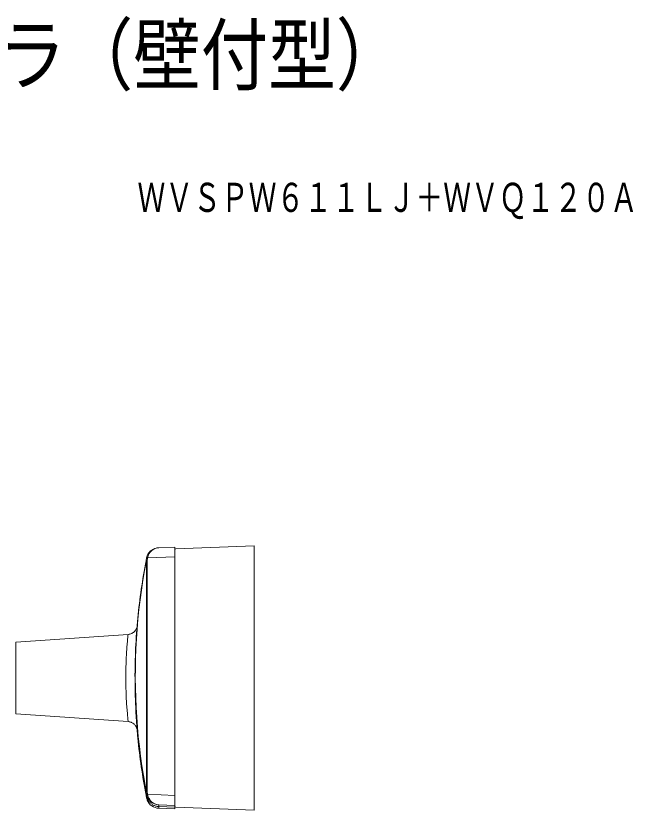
# Model space of a CAD drawing. Units: millimetres, scale not verified. Extents: x -62 to 63, y -57 to 57.
# Drawn here: x 26.61 to 57.7, y 16.82 to 56.79 of the extents above; entities that cross this region are included whole.
import ezdxf
from ezdxf.enums import TextEntityAlignment as Align

# ---------------------------------------------------------------- set-up
doc = ezdxf.new("R2010")
doc.units = ezdxf.units.MM
doc.header["$LTSCALE"] = 0.125
doc.layers.add('0-1_MOJI1', color=7, linetype='Continuous')
doc.layers.add('0-3_TOUROKU', color=7, linetype='Continuous')
doc.layers.add('0-5_GAIKEI', color=1, linetype='Continuous', lineweight=18)
doc.styles.add('ＭＳ ゴシック', font='')
doc.styles.get('ＭＳ ゴシック').set_extended_font_data('MS Gothic')

msp = doc.modelspace()

# ---------------------------------------------------------------- linework, layer by layer
at = {"layer": '0-5_GAIKEI', "color": 7}
for p, q in [((34.6095, 30.0585), (33.7944, 30.0272)), ((34.6095, 29.5658), (34.6095, 30.0585)), ((34.6095, 30.0104), (34.6095, 29.565)), ((34.658, 29.9749), (38.6098, 30.123)), ((38.6098, 30.123), (38.6098, 16.823)), ((34.6098, 17.0212), (34.6098, 29.9249)), ((33.1952, 29.5161), (33.1676, 29.3756)), ((34.6095, 29.5658), (34.6095, 17.5663)), ((26.6099, 25.273), (32.2619, 25.6683)), ((26.6099, 21.673), (32.2619, 21.2778)), ((33.1959, 17.43), (33.1684, 17.5705)), ((34.6095, 17.5668), (34.6095, 17.0598)), ((34.6095, 17.5663), (34.6095, 17.108)), ((34.6102, 16.8876), (33.7951, 16.9189)), ((34.6102, 16.8876), (33.8025, 16.9187)), ((34.6102, 16.9358), (34.6095, 17.108)), ((34.6102, 16.8876), (34.6095, 17.0598)), ((34.658, 16.9712), (38.6098, 16.823))]:
    msp.add_line(p, q, dxfattribs=at)
at = {"layer": '0-5_GAIKEI'}
for p, q in [((33.1814, 29.3666), (33.1814, 17.7647)), ((33.1966, 29.5228), (33.1952, 29.5161)), ((33.243, 29.5071), (33.2155, 29.3668)), ((33.2155, 29.3668), (33.2155, 17.7649)), ((33.2443, 29.5133), (33.243, 29.5071)), ((34.6095, 29.5658), (33.2443, 29.5133)), ((26.6099, 25.273), (26.6099, 21.673)), ((32.6098, 23.4229), (32.6098, 23.4371)), ((32.6098, 23.4189), (32.6099, 23.3913)), ((32.6126, 23.108), (32.6125, 23.1171)), ((32.2619, 21.278), (32.2619, 21.2778)), ((32.7185, 20.8723), (32.7269, 20.7775)), ((32.7403, 20.6545), (32.7381, 20.6951)), ((32.7403, 20.6545), (32.7383, 20.6586)), ((32.7424, 20.6457), (32.7411, 20.6483)), ((32.7441, 20.6134), (32.7419, 20.654)), ((32.7421, 20.6173), (32.7439, 20.6173)), ((32.7441, 20.6133), (32.7421, 20.6173)), ((33.1952, 17.6141), (33.1966, 17.6074)), ((33.2155, 17.7649), (33.243, 17.6246)), ((33.243, 17.6246), (33.2443, 17.6184)), ((33.2443, 17.6184), (34.6095, 17.5668)), ((34.6096, 17.6643), (34.6096, 17.5933)), ((34.6096, 17.5933), (34.6098, 17.4806)), ((34.6098, 17.6451), (34.6098, 17.644)), ((33.1959, 17.43), (33.1956, 17.522)), ((33.1973, 17.4233), (33.1959, 17.43)), ((33.8019, 17.0903), (33.8022, 17.0045)), ((33.8019, 17.0903), (34.6095, 17.0598)), ((33.8022, 17.0045), (34.2098, 16.989)), ((33.8025, 16.9187), (33.8022, 17.0045)), ((33.8022, 17.0045), (34.2098, 16.989)), ((34.6098, 16.9752), (34.2098, 16.9904)), ((34.2099, 16.9875), (34.2099, 16.9904)), ((34.6099, 16.9723), (34.2099, 16.9875))]:
    msp.add_line(p, q, dxfattribs=at)
for points in [[(33.7944, 30.0272), (33.7337, 30.0213), (33.6736, 30.0085), (33.6147, 29.9887), (33.5575, 29.9619), (33.5026, 29.928), (33.4506, 29.8871), (33.4022, 29.8392), (33.3617, 29.7893), (33.3256, 29.734), (33.2945, 29.6737), (33.2691, 29.6092), (33.255, 29.5618), (33.2443, 29.5133)], [(33.1676, 29.3756), (33.1676, 29.3751), (33.1677, 29.3747), (33.1683, 29.3737), (33.1708, 29.3715), (33.1814, 29.3666), (33.0912, 28.8791), (33.0089, 28.3905), (32.9346, 27.9007), (32.8682, 27.41), (32.8097, 26.9184), (32.7593, 26.4261), (32.7168, 25.9332), (32.6823, 25.4399), (32.6558, 24.9462), (32.6373, 24.4524), (32.6268, 23.9585), (32.6243, 23.4646), (32.6298, 22.971), (32.6433, 22.4776), (32.6648, 21.9848), (32.6943, 21.4925), (32.7317, 21.0009), (32.7771, 20.5102), (32.8305, 20.0204), (32.8917, 19.5318), (32.9609, 19.0444), (33.038, 18.5583), (33.1229, 18.0737), (33.1814, 17.7647), (33.1708, 17.7593), (33.1683, 17.7568), (33.1676, 17.7546)], [(33.2155, 29.3668), (33.1815, 29.3732), (33.1712, 29.3751), (33.1676, 29.3756)], [(33.2155, 29.3668), (33.197, 29.3667), (33.1814, 29.3666)], [(32.2619, 25.6683), (32.2617, 25.6676), (32.2552, 25.612), (32.227, 25.3299), (32.202, 25.0308), (32.1781, 24.6722), (32.1678, 24.4771), (32.1591, 24.2744), (32.1496, 23.9577), (32.145, 23.6329), (32.1456, 23.3055), (32.1512, 22.9807), (32.1577, 22.7682), (32.1661, 22.5611), (32.1875, 22.17), (32.21, 21.8538), (32.2252, 21.671), (32.2505, 21.3971), (32.2617, 21.2805), (32.2619, 21.278)], [(32.6099, 23.3941), (32.6159, 22.8999), (32.6298, 22.406), (32.6344, 22.2863)], [(32.6099, 23.3913), (32.6121, 23.1266), (32.6165, 22.864), (32.6231, 22.605), (32.6316, 22.3516), (32.6534, 21.8714), (32.6788, 21.4456), (32.6962, 21.1963), (32.7215, 20.8717), (32.7247, 20.8298), (32.7251, 20.8227)], [(32.7419, 20.654), (32.7394, 20.6849), (32.7236, 20.8682), (32.6969, 21.2034), (32.6823, 21.4065), (32.6614, 21.7375), (32.6369, 22.2253), (32.6344, 22.2863)], [(32.6344, 22.2845), (32.6452, 22.0415), (32.6594, 21.7707), (32.6752, 21.5117), (32.7076, 21.0628), (32.7339, 20.7467), (32.7381, 20.6951)], [(32.7421, 20.6173), (32.7417, 20.6203), (32.7225, 20.8248), (32.7183, 20.873)], [(32.7269, 20.7775), (32.7368, 20.6721), (32.7382, 20.6585), (32.7411, 20.6483)], [(32.7441, 20.6134), (32.7944, 20.1217), (32.8526, 19.631), (32.9188, 19.1413), (32.9929, 18.6527), (33.0748, 18.1654), (33.1647, 17.6795), (33.1956, 17.522)], [(32.7944, 20.1218), (32.8526, 19.631), (32.9188, 19.1413), (32.9929, 18.6528), (33.0748, 18.1655), (33.1647, 17.6795), (33.1956, 17.5221)], [(33.2155, 17.7649), (33.176, 17.7568), (33.1693, 17.7552), (33.1678, 17.7548), (33.1676, 17.7546)], [(33.1676, 17.7546), (33.1952, 17.6141), (33.1956, 17.5221)], [(33.2155, 17.7649), (33.197, 17.7648), (33.1814, 17.7647)], [(33.243, 17.6246), (33.2036, 17.6163), (33.1969, 17.6147), (33.1954, 17.6142), (33.1952, 17.6141)], [(33.2443, 17.6184), (33.2049, 17.6097), (33.1983, 17.608), (33.1968, 17.6075), (33.1966, 17.6074)], [(33.2443, 17.6184), (33.2613, 17.5469), (33.2854, 17.4784), (33.3158, 17.4139), (33.3518, 17.3543), (33.3951, 17.2974), (33.443, 17.2471), (33.4946, 17.2037), (33.5492, 17.1672), (33.6062, 17.1378), (33.665, 17.1153), (33.7101, 17.103), (33.7558, 17.0947), (33.8019, 17.0903)], [(34.6095, 17.591), (34.6095, 17.5922), (34.6096, 17.5933)], [(33.1956, 17.5221), (33.2036, 17.487), (33.2135, 17.4525), (33.2253, 17.4186), (33.239, 17.3855), (33.2545, 17.3531), (33.2718, 17.3217), (33.2909, 17.2912), (33.3116, 17.2619), (33.3339, 17.2338), (33.3577, 17.2069), (33.383, 17.1815), (33.4097, 17.1574), (33.4377, 17.135), (33.4669, 17.1141), (33.4972, 17.0948), (33.5285, 17.0773), (33.5608, 17.0616), (33.5938, 17.0476), (33.6277, 17.0356), (33.6621, 17.0254), (33.697, 17.0172), (33.7324, 17.011), (33.8022, 17.0045)], [(33.2036, 17.4871), (33.2135, 17.4526), (33.2253, 17.4187), (33.239, 17.3855), (33.2545, 17.3531), (33.2718, 17.3217), (33.2909, 17.2913), (33.3116, 17.2619), (33.3339, 17.2338), (33.3577, 17.207), (33.383, 17.1815), (33.4097, 17.1575), (33.4377, 17.135), (33.4669, 17.1141), (33.4972, 17.0949), (33.5285, 17.0773), (33.5608, 17.0616), (33.5938, 17.0477), (33.6277, 17.0356), (33.6621, 17.0255), (33.697, 17.0173), (33.7324, 17.011), (33.8022, 17.0045)]]:
    msp.add_lwpolyline(points, dxfattribs=at)
at = {"layer": '0-5_GAIKEI', "color": 7}
for points in [[(32.2619, 25.6683), (32.3101, 25.674), (32.3576, 25.6844), (32.4038, 25.6994), (32.4483, 25.7187), (32.4908, 25.7423), (32.5307, 25.7699), (32.5678, 25.8012), (32.6017, 25.836), (32.6325, 25.8747), (32.6592, 25.9163), (32.6741, 25.9444), (32.6872, 25.9733), (32.6999, 26.0064), (32.7106, 26.0402)], [(32.2619, 21.2778), (32.3168, 21.2694), (32.344, 21.2641), (32.3841, 21.2537), (32.4118, 21.244), (32.4389, 21.2323), (32.4683, 21.2172), (32.4966, 21.2001), (32.5471, 21.1632), (32.5704, 21.1425), (32.5924, 21.1204), (32.6125, 21.097), (32.6312, 21.0724), (32.6502, 21.0435), (32.6675, 21.0134), (32.6892, 20.9685), (32.7063, 20.9219), (32.7181, 20.8739), (32.7242, 20.8319)]]:
    msp.add_lwpolyline(points, dxfattribs=at)
for centre, radius, start, end in [((33.817, 29.3937), 0.6337, 99.11395, 168.24311), ((33.8191, 29.386), 0.6417, 91.53948, 99.18937), ((34.6598, 29.9249), 0.05, 92.14759, 180), ((63.3208, 23.5442), 30.7119, 169.05461, 174.49435), ((63.2482, 23.3941), 30.6382, 184.66493, 185.5043), ((63.3182, 23.402), 30.7086, 185.50634, 190.94671), ((33.8178, 17.5524), 0.6337, 191.7585, 260.88067), ((33.8198, 17.56), 0.6415, 260.80991, 268.46045), ((34.6598, 17.0212), 0.05, 180, 267.85241)]:
    msp.add_arc(centre, radius, start, end, dxfattribs=at)
at = {"layer": '0-5_GAIKEI'}
for centre, radius, start, end in [((32.9359, 28.0334), 1.5053, 78.23003, 80.08124), ((32.9116, 27.9953), 1.5539, 77.63768, 79.43076), ((63.1954, 23.5561), 30.5859, 174.49399, 180.22295), ((63.0081, 23.5521), 30.3986, 180.21689, 190.99463), ((64.6226, 23.5527), 32.0131, 180.23238, 180.7797), ((60.8806, 23.5161), 28.2709, 180.21348, 180.8277), ((63.1334, 23.5134), 30.5237, 180.22551, 182.30743), ((32.9221, 20.8517), 0.1991, 183.71154, 188.43164), ((39.5816, 21.37), 6.8803, 184.9402, 185.93454), ((32.768, 20.6979), 0.03, 185.25735, 194.66139), ((32.7681, 20.6614), 0.03, 185.25474, 205.73911), ((32.7701, 20.6573), 0.03, 185.29824, 202.27665), ((63.3182, 23.4019), 30.7086, 185.50628, 190.9466), ((33.8355, 17.7424), 0.6531, 191.93304, 267.04565), ((33.8177, 17.5524), 0.6336, 191.75454, 260.88324)]:
    msp.add_arc(centre, radius, start, end, dxfattribs=at)

# ---------------------------------------------------------------- texts
at = {"layer": '0-1_MOJI1', "style": 'ＭＳ ゴシック', "width": 0.85}
msp.add_text('屋外ハウジング一体型ネットワークカメラ（壁付型）', height=2.933, dxfattribs=at).set_placement((-35.4903, 52.4901), align=Align.BOTTOM_LEFT)
at = {"layer": '0-3_TOUROKU', "style": 'ＭＳ ゴシック', "width": 0.7}
msp.add_text('ＷＶＳＰＷ６１１ＬＪ＋ＷＶＱ１２０Ａ', height=1.466, dxfattribs=at).set_placement((32.7363, 46.4901), align=Align.BOTTOM_LEFT)

doc.saveas('drawing.dxf')
